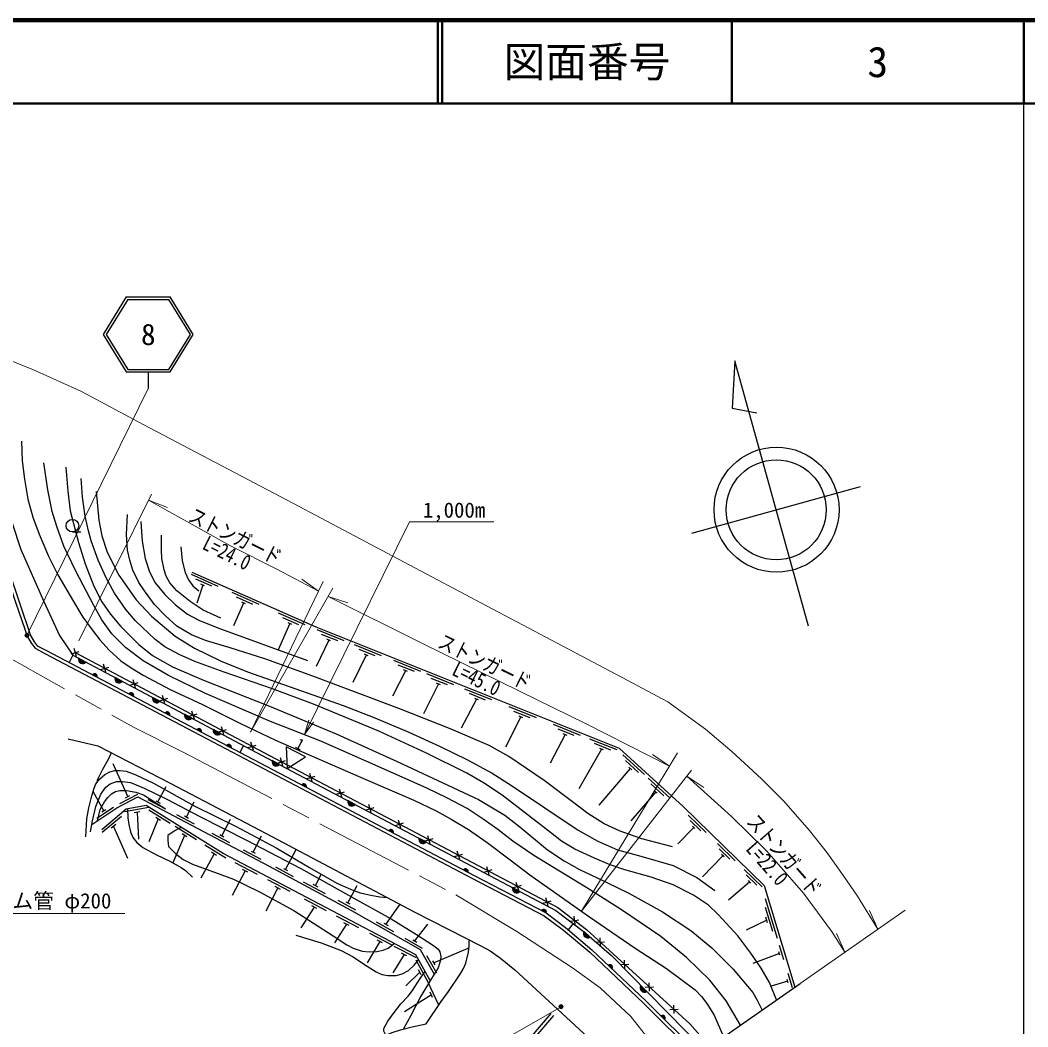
# Model space of a CAD drawing. Units: millimetres at full size, sheet at 1:1000; details may follow other scales. Extents: x 40000 to 680000, y 20000 to 380000.
# Drawn here: x 458634 to 579500, y 259254 to 380000 of the extents above; entities that cross this region are included whole.
import ezdxf
from ezdxf.enums import TextEntityAlignment as Align

# ---------------------------------------------------------------- set-up
doc = ezdxf.new("R2010")
doc.units = ezdxf.units.MM
doc.header["$LTSCALE"] = 1000
doc.linetypes.add('CHAIN', pattern=[18.5, 12, -1.5, 3.5, -1.5])
doc.linetypes.add('DASHED', pattern=[7.5, 6, -1.5])
for name, color, linetype, lineweight in [('M-BGD', 7, 'Continuous', 25), ('M-BMK', 2, 'CHAIN', 13), ('M-BMK-OTRS', 5, 'Continuous', 25), ('M-BMK-SRVR', 3, 'Continuous', 25), ('M-STR-HTXT', 7, 'Continuous', 13), ('M-STR-STRC', 7, 'Continuous', 25), ('M-TTL', 2, 'Continuous', 140), ('M-TTL-BAND', 7, 'Continuous', 25), ('M-TTL-LINE', 7, 'Continuous', 50)]:
    doc.layers.add(name, color=color, linetype=linetype, lineweight=lineweight)
doc.layers.add('M-TTL-TXT', color=7, linetype='Continuous')
doc.styles.add('ＭＳ ゴシック', font='')
doc.styles.get('ＭＳ ゴシック').set_extended_font_data('MS Gothic')

# ---------------------------------------------------------------- blocks, each defined once
blk = doc.blocks.new('open_arrow')
at = {"color": 0, "linetype": 'Continuous', "lineweight": -2}
blk.add_lwpolyline([(7.5, 1.25), (0, 0), (7.5, -1.25)], dxfattribs=at)

msp = doc.modelspace()

# ---------------------------------------------------------------- hatches: boundary and pattern name
at = {"layer": 'M-BGD'}
for points in [[(466521, 303010, -0.82183), (465645, 303473)], [(467864, 301198), (467311, 301490, -0.84072)], [(470893, 300695, -0.82183), (470017, 301159)], [(472237, 298893), (471683, 299185, -0.84072)], [(475399, 298310, -0.82183), (474523, 298773)], [(476568, 296611), (476015, 296902, -0.84072)], [(479232, 296280, -0.82183), (478356, 296744)], [(480365, 294610), (479811, 294902, -0.84072)], [(482692, 294448, -0.82183), (481817, 294912)], [(483949, 292726), (483395, 293017, -0.84072)], [(489741, 290719, -0.82183), (488864, 291182)], [(492962, 287986), (492408, 288277, -0.84072)], [(498824, 285924, -0.82183), (497947, 286387)], [(503399, 282498), (502845, 282789, -0.84072)], [(507341, 281428, -0.82183), (506464, 281890)], [(512363, 277784), (511809, 278075, -0.84072)], [(518576, 275496, -0.82183), (517700, 275959)], [(521738, 272913), (521182, 273201, -0.84072)], [(527013, 270029, -0.82183), (526266, 270680)], [(529633, 266208), (529178, 266638, -0.84072)], [(533785, 263501, -0.82183), (533092, 264208)], [(535942, 260135), (535498, 260575, -0.84072)]]:
    msp.add_hatch(color=256, dxfattribs=at).paths.add_polyline_path(points)
at = {"layer": 'M-STR-HTXT'}
for points in [[(459674, 306331, -1), (459235, 306092, -0.41421), (459335, 306431, -0.41421)], [(523728, 261793, -1), (523289, 261554, -0.41421), (523389, 261893, -0.41421)]]:
    msp.add_hatch(color=256, dxfattribs=at).paths.add_polyline_path(points)

# ---------------------------------------------------------------- linework, layer by layer
at = {"layer": 'M-BGD'}
for p, q in [((464903, 318612), (465903, 318612)), ((482373, 312089), (479171, 313503)), ((481612, 312097), (479691, 312945)), ((480530, 312247), (479806, 310089)), ((480754, 312148), (480306, 312346)), ((487283, 309921), (484081, 311334)), ((486522, 309929), (484601, 310777)), ((485440, 310079), (484242, 307365)), ((485664, 309980), (485216, 310178)), ((492833, 307470), (489632, 308883)), ((492072, 307478), (490151, 308326)), ((490990, 307628), (489589, 304461)), ((491214, 307529), (490766, 307727)), ((497488, 305560), (494239, 306860)), ((496727, 305542), (494777, 306321)), ((465393, 303659), (465099, 304615)), ((495641, 305653), (494121, 302477)), ((495868, 305562), (495413, 305744)), ((501993, 303759), (498743, 305058)), ((464970, 303831), (464513, 302964)), ((464768, 303990), (465724, 304284)), ((466521, 303010), (465645, 303473)), ((500145, 303851), (498545, 300558)), ((501231, 303740), (499281, 304520)), ((500372, 303760), (499917, 303942)), ((468303, 302118), (469259, 302413)), ((468928, 301788), (468634, 302743)), ((506695, 301877), (503446, 303177)), ((505934, 301859), (503984, 302639)), ((467311, 301490), (467864, 301198)), ((470893, 300695), (470017, 301159)), ((504848, 301970), (503280, 298932)), ((505075, 301879), (504620, 302061)), ((510662, 300291), (507412, 301591)), ((509901, 300272), (507951, 301052)), ((471838, 300247), (472794, 300541)), ((472463, 299916), (472169, 300872)), ((508814, 300384), (507001, 296799)), ((509042, 300293), (508587, 300475)), ((515225, 298466), (511975, 299766)), ((471683, 299185), (472237, 298893)), ((475399, 298310), (474523, 298773)), ((475374, 298375), (476329, 298670)), ((475999, 298045), (475704, 299000)), ((513377, 298559), (511524, 295072)), ((514463, 298447), (512514, 299227)), ((513605, 298468), (513150, 298650)), ((520550, 296336), (517300, 297636)), ((476015, 296902), (476568, 296611)), ((479232, 296280), (478356, 296744)), ((478909, 296504), (479865, 296798)), ((479534, 296173), (479240, 297129)), ((518702, 296428), (516860, 292817)), ((519789, 296317), (517839, 297097)), ((518930, 296338), (518475, 296519)), ((482444, 294632), (483400, 294926)), ((483069, 294302), (482775, 295257)), ((525856, 294213), (522606, 295513)), ((525095, 294195), (523145, 294975)), ((479811, 294902), (480365, 294610)), ((482692, 294448), (481817, 294912)), ((524008, 294306), (522199, 290864)), ((524236, 294215), (523781, 294397)), ((530228, 292465), (526978, 293764)), ((483395, 293017), (483949, 292726)), ((485424, 293002), (484991, 292178)), ((485979, 292761), (486935, 293055)), ((486604, 292430), (486310, 293386)), ((528380, 292557), (525655, 287812)), ((529467, 292446), (527517, 293226)), ((528608, 292466), (528153, 292648)), ((490141, 290560), (489845, 291516)), ((533504, 289512), (530924, 291876)), ((471531, 286869), (469775, 290788)), ((489741, 290719), (488864, 291182)), ((489515, 290890), (490471, 291186)), ((531809, 290252), (528023, 285855)), ((532786, 289764), (531237, 291182)), ((531989, 290086), (531628, 290417)), ((493053, 289023), (494008, 289318)), ((493678, 288693), (493383, 289648)), ((536559, 286714), (533978, 289078)), ((475163, 286228), (476133, 288066)), ((492408, 288277), (492962, 287986)), ((497215, 286826), (496920, 287781)), ((535840, 286966), (534291, 288384)), ((468658, 285182), (467390, 287482)), ((470609, 286045), (472733, 287163)), ((471284, 286739), (471779, 287000)), ((473961, 286523), (476084, 285403)), ((496590, 287156), (497545, 287451)), ((534863, 287454), (531861, 283964)), ((535044, 287288), (534682, 287619)), ((467823, 284268), (469823, 285595)), ((468424, 285027), (468891, 285336)), ((474087, 285555), (471132, 285037)), ((474915, 286359), (475410, 286097)), ((478574, 284427), (479522, 286224)), ((498824, 285924), (497947, 286387)), ((500127, 285288), (501083, 285583)), ((500753, 284958), (500457, 285914)), ((470777, 284490), (468487, 282552)), ((473006, 285061), (472317, 284940)), ((472662, 285001), (472838, 281749)), ((475188, 284194), (474060, 281457)), ((476619, 283654), (474075, 285243)), ((475485, 284008), (474891, 284379)), ((477373, 284722), (479495, 283602)), ((478327, 284558), (478822, 284297)), ((482825, 282184), (483878, 284179)), ((504290, 283091), (503995, 284046)), ((540917, 282557), (538765, 284647)), ((470093, 283518), (469558, 283066)), ((469825, 283292), (471492, 279474)), ((479778, 281681), (477233, 283270)), ((503665, 283421), (504620, 283716)), ((539423, 283172), (537523, 281217)), ((540277, 282760), (538986, 284014)), ((539573, 283025), (539272, 283318)), ((478347, 282221), (476959, 278923)), ((478644, 282036), (478050, 282406)), ((481624, 282478), (483746, 281358)), ((482577, 282314), (483072, 282053)), ((486570, 280207), (487600, 282157)), ((502845, 282789), (503399, 282498)), ((507341, 281428), (506464, 281890)), ((507202, 281553), (508157, 281849)), ((507827, 281223), (507532, 282179)), ((483319, 279470), (480774, 281059)), ((485369, 280501), (487491, 279381)), ((490474, 278130), (491746, 280529)), ((544411, 279162), (542259, 281252)), ((543772, 279364), (542481, 280619)), ((481887, 280010), (480314, 277082)), ((482184, 279824), (481590, 280195)), ((486323, 280337), (486818, 280076)), ((510739, 279686), (511695, 279981)), ((511365, 279356), (511069, 280311)), ((542917, 279776), (540467, 277254)), ((543068, 279630), (542767, 279923)), ((487086, 277539), (484430, 278934)), ((485928, 277808), (485308, 278134)), ((489275, 278434), (491389, 277297)), ((490227, 278262), (490720, 277997)), ((511809, 278075), (512363, 277784)), ((514277, 277819), (515232, 278114)), ((514902, 277488), (514607, 278444)), ((547635, 276029), (545484, 278119)), ((485618, 277971), (484068, 275022)), ((491007, 275479), (488351, 276874)), ((494044, 276211), (494754, 277532)), ((546996, 276232), (545705, 277486)), ((546292, 276497), (545991, 276790)), ((489539, 275911), (488085, 273144)), ((489849, 275748), (489229, 276074)), ((492581, 276657), (495223, 275237)), ((493736, 276377), (494352, 276045)), ((497923, 274126), (499076, 276212)), ((518576, 275496), (517700, 275959)), ((517814, 275951), (518769, 276246)), ((518439, 275621), (518144, 276576)), ((546141, 276644), (543598, 274457)), ((495379, 273181), (492724, 274576)), ((496724, 274430), (498838, 273294)), ((521351, 274084), (522307, 274379)), ((521977, 273754), (521681, 274709)), ((549477, 269835), (548033, 274622)), ((493912, 273613), (492301, 271123)), ((494222, 273450), (493602, 273776)), ((497677, 274258), (498170, 273993)), ((502512, 271537), (504203, 273952)), ((521182, 273201), (521738, 272913)), ((548901, 270706), (548035, 273578)), ((499244, 271150), (496588, 272546)), ((524651, 271949), (525642, 272087)), ((525216, 271523), (525077, 272513)), ((548181, 272055), (545729, 270852)), ((548282, 271720), (548080, 272390)), ((497777, 271582), (496349, 269348)), ((498087, 271420), (497467, 271745)), ((501321, 271870), (503406, 270683)), ((502268, 271676), (502755, 271399)), ((505977, 269564), (507547, 271582)), ((524980, 271643), (524352, 270893)), ((503250, 269046), (500594, 270441)), ((502092, 269315), (501472, 269640)), ((504785, 269897), (506871, 268709)), ((505733, 269703), (506220, 269425)), ((527013, 270029), (526266, 270680)), ((528228, 268949), (528184, 269948)), ((501782, 269478), (500241, 266937)), ((506162, 267515), (503506, 268911)), ((508226, 266919), (512378, 268692)), ((527707, 269426), (528706, 269470)), ((550243, 267294), (549723, 269018)), ((504694, 267948), (503325, 265713)), ((505004, 267785), (504384, 268110)), ((507566, 264626), (506115, 267251)), ((507365, 267806), (508569, 265730)), ((508086, 267161), (508367, 266677)), ((531179, 266248), (531135, 267247)), ((549696, 268069), (546494, 266866)), ((549756, 267868), (549635, 268270)), ((506747, 265487), (506409, 266100)), ((529178, 266638), (529633, 266208)), ((530657, 266725), (531656, 266769)), ((506578, 265793), (504878, 264174)), ((550705, 264721), (548707, 264114)), ((550766, 264520), (550644, 264922)), ((551252, 263946), (550732, 265669)), ((508856, 261873), (507591, 264593)), ((533785, 263501), (533092, 264208)), ((533608, 264025), (534607, 264069)), ((534129, 263547), (534085, 264546)), ((507952, 263106), (504738, 261055)), ((508099, 262789), (507804, 263424)), ((536558, 261324), (537557, 261368)), ((537080, 260846), (537036, 261845)), ((535498, 260575), (535942, 260135))]:
    msp.add_line(p, q, dxfattribs=at)
at = {"layer": 'M-BGD', "linetype": 'DASHED'}
for p, q in [((508639, 244964), (522916, 261539)), ((508942, 244703), (523209, 261267))]:
    msp.add_line(p, q, dxfattribs=at)
at = {"layer": 'M-BGD'}
for points in [[(443956, 331082), (443441, 330012), (452452, 324362), (453913, 321167), (455366, 318027), (456274, 315692), (458127, 310088), (459520, 306021), (459995, 305217), (460427, 304658), (461608, 304043), (479454, 294637), (512899, 277050), (521499, 272586), (523792, 270840), (526948, 268197), (533400, 262094), (539761, 255781)], [(444317, 330908), (443957, 330161), (452766, 324637), (454276, 321334), (455734, 318184), (456651, 315827), (458506, 310215), (459885, 306190), (460326, 305442), (460690, 304972), (461794, 304397), (479641, 294991), (513085, 277404), (521714, 272925), (524042, 271153), (527214, 268496), (533678, 262381), (540094, 256014)], [(455781, 330822), (455977, 326831), (456647, 323397), (457656, 319683), (458700, 316526), (461482, 310274), (463369, 306213), (464970, 303831), (488359, 291448), (522891, 273219), (526326, 270628), (529548, 267820), (540709, 256444)], [(458787, 329493), (458884, 327130), (459136, 324953), (459547, 322540), (460148, 320398), (460902, 318367), (462050, 315703), (463163, 313468), (465034, 310259), (466163, 308401), (467257, 306859), (468179, 305689), (469306, 304421), (470705, 303166), (471952, 302315), (473386, 301448), (476625, 299711), (480512, 297900), (485065, 295619), (489272, 293623), (500089, 288921), (505860, 286428), (508537, 285144), (510319, 284163), (512407, 282930), (514635, 281364), (517410, 279277), (519766, 277482), (526823, 272527), (532383, 268677), (536174, 266263), (539580, 263679), (540367, 262890), (540992, 262047), (541867, 260646), (543014, 258055)], [(545036, 259468), (543305, 262362), (541347, 264871), (538538, 267574), (535497, 270091), (530747, 273292), (526601, 275911), (520241, 279817), (517714, 281541), (515912, 282918), (514177, 284158), (512246, 285427), (509802, 286733), (507407, 287894), (501938, 290308), (494718, 293531), (488645, 295890), (480853, 299248), (476420, 301380), (473382, 303168), (471276, 304750), (469649, 306395), (468427, 308092), (467475, 309772), (465309, 313925), (463882, 316910), (463024, 319265), (462489, 321071), (461941, 323666), (461469, 326911)], [(464122, 326403), (464340, 323513), (464644, 321132), (465621, 317363), (466425, 314789), (467460, 312114), (468433, 310238), (469444, 308782), (470681, 307311), (472857, 305104), (474499, 303802), (476914, 302444), (480613, 300851), (488526, 297736), (496546, 294386), (503834, 291090), (513623, 286530), (516787, 284638), (518570, 283244), (521898, 280502), (523865, 279181), (525726, 278125), (527758, 277187), (531642, 275286), (535673, 273052), (539089, 270798), (541608, 268722), (544143, 266182), (546504, 263376), (547042, 262449), (547620, 261274)], [(549366, 262494), (548516, 264585), (547499, 266305), (546269, 268073), (544706, 270161), (542336, 272720), (541178, 273831), (539394, 275052), (536957, 276289), (534320, 277222), (531158, 278103), (529419, 278705), (527528, 279468), (525168, 280572), (523559, 281539), (522245, 282552), (519607, 284600), (516446, 287055), (514220, 288524), (512200, 289698), (507361, 292065), (501641, 294704), (493817, 297952), (488899, 299803), (483117, 301812), (479594, 303092), (477722, 303910), (476004, 304833), (474834, 305730), (472452, 307948), (471301, 309315), (469939, 311257), (468968, 313110), (467980, 315243), (467139, 317537), (466826, 318745), (466446, 320488), (466098, 322768), (465970, 325039)], [(467766, 323449), (468058, 320015), (468418, 318144), (469063, 316183), (470458, 313439), (472554, 310460), (474394, 308522), (477233, 306107), (479532, 304660), (482757, 303105), (485891, 301848), (497385, 297806), (501189, 296332), (505250, 294593), (509024, 292868), (512212, 291332), (515265, 289668), (517575, 288190), (525557, 282856), (527911, 281523), (530287, 280487), (533073, 279746), (536958, 278604), (539781, 277161), (541947, 275603)], [(536895, 280841), (533200, 281821), (530606, 282710), (528674, 283607), (526712, 284848), (524868, 286228), (521498, 288798), (517242, 291662), (514898, 293006), (510311, 294972), (504039, 297449), (493723, 301335), (488115, 303350), (483843, 304709), (480876, 305598), (479174, 306271), (477445, 307327), (476027, 308600), (474751, 309922), (473568, 311564), (472862, 312557), (472144, 314031), (471769, 315241), (471525, 316429), (471404, 318315), (471508, 320708)], [(473107, 319877), (473269, 317523), (473636, 315418), (474140, 313812), (474838, 312505), (475982, 311099), (477247, 309890), (478703, 308767), (480074, 308021), (482333, 307101), (493115, 303178)], [(482697, 308277), (480603, 309234), (479033, 310258), (477430, 311538), (476583, 312495), (476144, 313330), (475893, 314059), (475638, 315421), (475606, 316418), (475606, 318215)], [(477897, 316833), (478070, 315169), (478414, 313769), (478829, 312872), (479341, 312167), (480054, 311555)], [(479224, 313807), (494093, 307241), (530485, 292685), (538149, 285665), (547863, 276226), (551544, 264017)], [(465246, 304137), (488546, 291802), (523106, 273557), (526578, 270939), (538940, 259623), (541364, 256901)], [(464378, 293788), (467957, 292949), (476618, 288483), (488136, 282436), (505978, 273013), (513907, 268976), (515012, 268368), (516264, 267474), (517986, 266098), (526205, 258496), (533710, 251552)], [(469546, 292130), (469191, 291322), (468499, 290103), (467887, 288834), (467814, 288515)], [(466530, 282031), (466626, 284210), (466873, 285539), (467226, 286947), (467512, 287882), (467720, 288386), (468133, 288954), (468803, 289536), (469399, 289844), (470002, 290021), (470618, 290021), (471330, 289902), (472520, 289498), (474635, 288463), (479579, 285715), (484538, 283286), (489333, 280739), (493340, 278378), (496612, 276506), (498258, 275754), (499426, 275338), (500699, 275034), (501757, 274866), (502652, 274769)], [(467069, 282635), (467296, 283965), (467716, 285690), (468308, 287164), (468912, 287992), (469441, 288412), (470177, 288693), (470852, 288693), (471853, 288551), (473504, 287901), (476216, 286571), (480204, 284472), (485791, 281653), (492287, 278257), (499013, 274493), (503138, 272193), (506162, 270328), (508210, 269012), (508763, 268568), (508979, 268240), (509111, 267678), (509059, 267252), (508779, 266351), (507967, 265058), (506687, 262951), (505484, 260634), (504624, 258999)], [(467217, 283506), (470236, 285509), (472741, 286828), (488504, 278507), (498393, 273192), (506607, 268514), (508302, 265592)], [(467892, 283954), (468247, 285312), (468736, 286256), (469148, 286771), (469588, 287215), (470051, 287499), (470583, 287610), (471403, 287610), (472527, 287387), (473439, 287085), (476084, 285403)], [(507811, 264802), (506301, 267534), (506101, 267886), (482977, 280036), (473748, 285800), (471368, 285383), (468433, 282900)], [(471502, 285406), (471551, 284342), (471668, 283530), (471859, 282659), (472156, 281966), (472610, 281361), (473335, 280754), (474998, 279883), (476585, 279130), (477954, 278372), (478475, 278005), (479295, 277215)], [(477965, 283167), (477228, 282800), (476364, 282186), (476351, 282054), (476351, 281593), (476432, 280895), (476820, 280466), (477308, 280014), (478186, 279340), (479316, 278757), (482707, 277530), (484238, 276953), (485609, 276301), (487334, 275454), (491469, 273220), (496160, 270185), (497832, 269089), (498576, 268702), (499174, 268475), (499664, 268348), (500492, 268237), (501426, 268285), (502162, 268465), (502788, 268678), (503514, 269245)], [(491704, 270264), (494749, 269319), (497118, 268399), (498493, 267679), (500268, 266538), (501349, 265839), (502001, 265550), (502752, 265413), (503737, 265413), (504439, 265619), (505207, 265998), (505899, 266658), (506427, 267307)], [(502149, 258131), (503364, 258610), (504246, 258902), (505634, 259258), (507351, 259619), (509122, 262286), (510019, 263484), (511412, 265568), (511827, 266270), (512100, 266907), (512422, 268224), (512471, 268923), (512480, 269703)], [(502502, 258270), (502265, 258741), (502265, 259056), (502750, 259932), (503361, 260820), (504281, 262020), (505158, 262928), (505706, 263615), (506603, 265039), (507202, 265904)]]:
    msp.add_lwpolyline(points, dxfattribs=at)
msp.add_circle((464903, 319362), 750, dxfattribs=at)
for centre, radius, start, end in [((466129, 303328), 505, 163.27409, 320.93229), ((467562, 301295), 318, 342.10059, 142.31832), ((470501, 301013), 505, 163.27409, 320.93229), ((471934, 298991), 318, 342.10059, 142.31832), ((475006, 298628), 505, 163.27409, 320.93229), ((476266, 296708), 318, 342.10059, 142.31832), ((478840, 296598), 505, 163.27409, 320.93229), ((480063, 294708), 318, 342.15275, 142.37048), ((482300, 294767), 505, 163.27409, 320.93229), ((483646, 292823), 318, 342.15275, 142.37048), ((489348, 291037), 505, 163.34064, 320.99883), ((492660, 288083), 318, 342.15275, 142.37048), ((498431, 286242), 505, 163.34064, 320.99883), ((503097, 282595), 318, 342.15275, 142.37048), ((506948, 281746), 505, 163.34064, 320.99883), ((512061, 277881), 318, 342.15275, 142.37048), ((518183, 275814), 505, 163.34064, 320.99883), ((521435, 273008), 318, 342.45835, 142.67608), ((526703, 270428), 505, 150.10467, 307.76286), ((529368, 266383), 318, 326.48271, 126.70044), ((533508, 263923), 505, 145.62265, 303.28084), ((535682, 260316), 318, 325.11031, 125.32804)]:
    msp.add_arc(centre, radius, start, end, dxfattribs=at)
at = {"layer": 'M-BMK'}
msp.add_lwpolyline([(441020, 312580), (453492, 305664), (472319, 295150), (478203, 292201), (510884, 275081), (518199, 270675), (524890, 266323), (528206, 263943), (531884, 260492), (537099, 253920)], dxfattribs=at)
at = {"layer": 'M-BMK-OTRS'}
msp.add_line((526082, 246220), (552175, 264458), dxfattribs=at)
at = {"layer": 'M-BMK-SRVR'}
for p, q in [((544357, 339123), (544055, 333464)), ((553201, 307300), (544357, 339123)), ((544055, 333464), (547000, 332885)), ((539202, 318459), (559435, 324082))]:
    msp.add_line(p, q, dxfattribs=at)
msp.add_lwpolyline([(490648, 290240), (492850, 291624), (490550, 292838)], close=True, dxfattribs=at)
for centre, radius in [((549359, 321282), 7500), ((549318, 321270), 6000)]:
    msp.add_circle(centre, radius, dxfattribs=at)
at = {"layer": 'M-STR-HTXT'}
for p, q in [((459454, 306212), (474005, 335808)), ((465670, 305537), (474380, 323146)), ((474021, 322421), (476310, 321534)), ((486254, 294581), (494989, 312686)), ((486254, 294581), (496148, 311856)), ((494426, 311519), (492431, 312950)), ((495591, 310884), (497918, 310101)), ((525975, 273123), (537492, 292138)), ((536509, 290515), (534495, 291920)), ((525975, 273123), (539158, 290046)), ((538592, 289319), (540629, 287950)), ((552175, 264458), (564772, 273263)), ((561506, 270979), (560514, 273225)), ((557567, 268226), (556544, 270458)), ((523509, 261674), (499241, 247766))]:
    msp.add_line(p, q, dxfattribs=at)
for points in [[(456432, 339588), (460149, 338094), (466004, 335468), (473488, 331476), (491414, 322043), (514666, 309704), (530847, 301171), (536308, 298218), (540828, 294955), (544003, 292283), (547562, 289021), (550173, 286376), (553324, 282798), (555427, 280131), (557398, 277348), (559052, 274932), (561506, 270979)], [(474021, 322421), (483851, 316931), (489440, 314130), (494426, 311519)], [(492735, 294301), (505351, 319811), (515433, 319811)], [(495591, 310884), (506883, 305229), (518533, 299525), (526508, 295588), (536509, 290515)], [(438893, 308404), (449025, 272854), (471190, 272854)], [(538592, 289319), (543968, 284493), (548186, 280324), (552603, 275302), (555963, 270734), (557567, 268226)]]:
    msp.add_lwpolyline(points, dxfattribs=at)
for centre in [(459454, 306212), (523509, 261674)]:
    msp.add_circle(centre, 250, dxfattribs=at)
at = {"layer": 'M-STR-STRC'}
for p, q in [((471369, 346808), (468605, 342308)), ((471537, 346508), (468957, 342308)), ((471369, 346808), (476641, 346808)), ((471537, 346508), (476473, 346508)), ((479053, 342308), (476473, 346508)), ((479405, 342308), (476641, 346808)), ((468605, 342308), (471369, 337808)), ((468957, 342308), (471537, 338108)), ((476473, 338108), (479053, 342308)), ((476641, 337808), (479405, 342308)), ((471369, 337808), (476641, 337808)), ((471537, 338108), (476473, 338108)), ((474005, 337808), (474005, 335808))]:
    msp.add_line(p, q, dxfattribs=at)
at = {"layer": 'M-TTL'}
msp.add_line((680000, 380000), (40000, 380000), dxfattribs=at)
at = {"layer": 'M-TTL-BAND'}
msp.add_line((579000, 20000), (579000, 370000), dxfattribs=at)
at = {"layer": 'M-TTL-LINE'}
for p, q in [((508747, 380000), (508747, 370000)), ((509247, 380000), (509247, 370000)), ((543997, 380000), (543997, 370000)), ((579000, 380000), (579000, 370000)), ((40000, 370000), (680000, 370000))]:
    msp.add_line(p, q, dxfattribs=at)

# ---------------------------------------------------------------- block references
at = {"layer": 'M-STR-HTXT', "xscale": 240, "yscale": 240, "rotation": 63.7}
msp.add_blockref('open_arrow', (492735, 294301), dxfattribs=at)

# ---------------------------------------------------------------- texts
at = {"layer": 'M-BMK-SRVR', "style": 'ＭＳ ゴシック'}
msp.add_text('1', height=1320, rotation=332.17, dxfattribs=at).set_placement((491700, 292231), align=Align.BOTTOM_CENTER)
at = {"layer": 'M-STR-HTXT', "style": 'ＭＳ ゴシック'}
for s, p in [('1,000m', (506933, 319773)), ('ヒューム管 φ200', (450190, 272904))]:
    msp.add_text(s, height=1833, dxfattribs=at).set_placement(p, align=Align.BOTTOM_LEFT)
at = {"layer": 'M-STR-HTXT', "style": 'ＭＳ ゴシック', "width": 0.8}
for rotation, p in [(333.382, (483782, 316793)), (333.91, (513718, 301710)), (311.332, (549201, 278935))]:
    msp.add_text('ストンガード', height=1833, rotation=rotation, dxfattribs=at).set_placement(p, align=Align.BOTTOM_CENTER)
for s, rotation, p in [('L=24.0', 333.382, (483851, 316931)), ('L=45.0', 333.91, (513786, 301849)), ('L=22.0', 311.332, (548926, 279483))]:
    msp.add_text(s, height=1833, rotation=rotation, dxfattribs=at).set_placement(p, align=Align.TOP_CENTER)
at = {"layer": 'M-STR-STRC', "style": 'ＭＳ ゴシック'}
msp.add_text('8', height=2566, dxfattribs=at).set_placement((474005, 342308), align=Align.MIDDLE_CENTER)
at = {"layer": 'M-TTL-TXT', "style": 'ＭＳ ゴシック'}
for s, p in [('図面番号', (526622, 375000)), ('3', (561497, 375000))]:
    msp.add_text(s, height=3666, dxfattribs=at).set_placement(p, align=Align.MIDDLE_CENTER)

doc.saveas('drawing.dxf')
